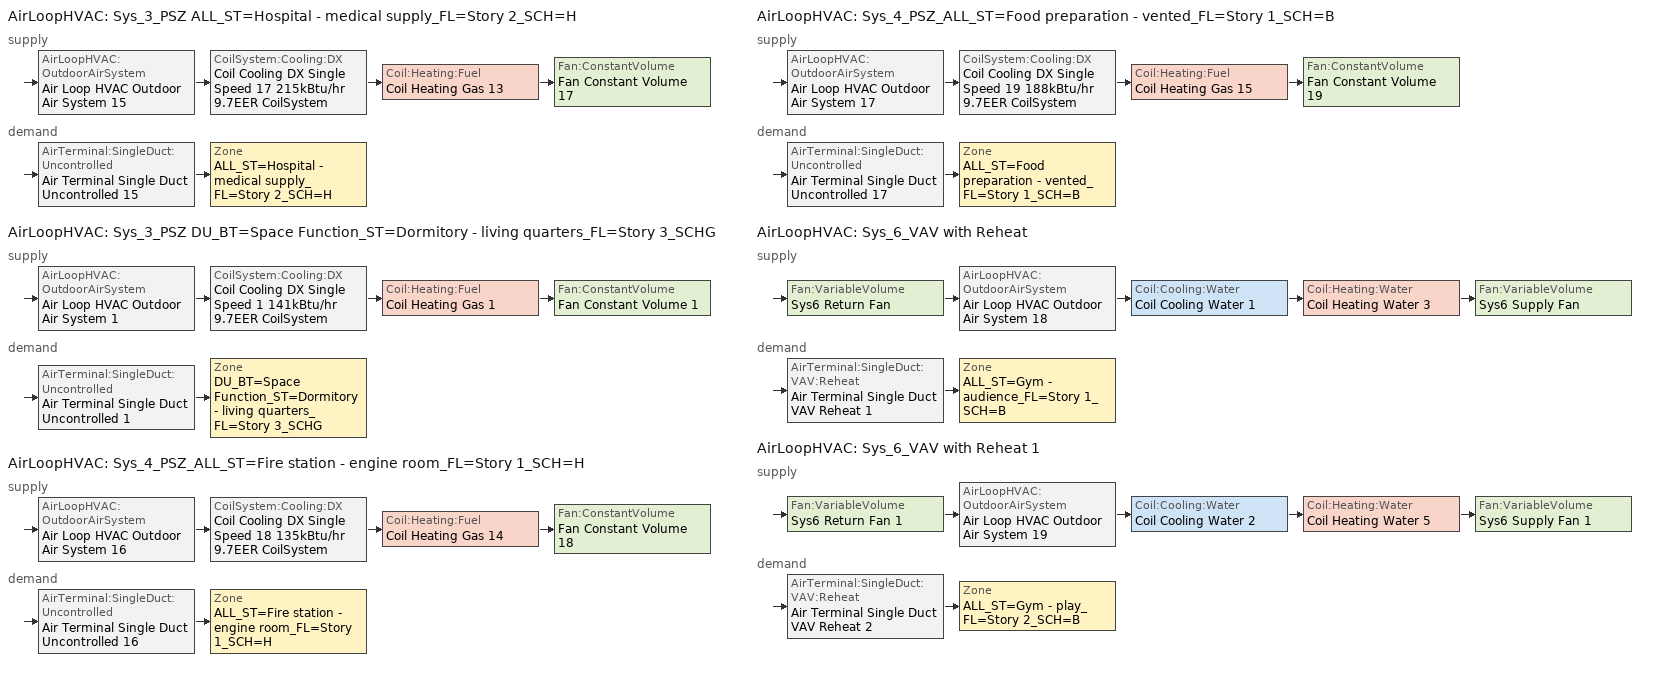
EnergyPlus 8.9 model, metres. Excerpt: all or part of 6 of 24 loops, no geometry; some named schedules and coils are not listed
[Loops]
AirLoopHVAC 'Sys_3_PSZ ALL_ST=Hospital - medical supply_FL=Story 2_SCH=H'
 supply: AirLoopHVAC:OutdoorAirSystem 'Air Loop HVAC Outdoor Air System 15' > CoilSystem:Cooling:DX 'Coil Cooling DX Single Speed 17 215kBtu/hr 9.7EER CoilSystem' > Coil:Heating:Fuel 'Coil Heating Gas 13' > Fan:ConstantVolume 'Fan Constant Volume 17'
 demand: AirTerminal:SingleDuct:Uncontrolled 'Air Terminal Single Duct Uncontrolled 15' > Zone 'ALL_ST=Hospital - medical supply_FL=Story 2_SCH=H'
AirLoopHVAC 'Sys_3_PSZ DU_BT=Space Function_ST=Dormitory - living quarters_FL=Story 3_SCHG'
 supply: AirLoopHVAC:OutdoorAirSystem 'Air Loop HVAC Outdoor Air System 1' > CoilSystem:Cooling:DX 'Coil Cooling DX Single Speed 1 141kBtu/hr 9.7EER CoilSystem' > Coil:Heating:Fuel 'Coil Heating Gas 1' > Fan:ConstantVolume 'Fan Constant Volume 1'
 demand: AirTerminal:SingleDuct:Uncontrolled 'Air Terminal Single Duct Uncontrolled 1' > Zone 'DU_BT=Space Function_ST=Dormitory - living quarters_FL=Story 3_SCHG'
AirLoopHVAC 'Sys_4_PSZ_ALL_ST=Fire station - engine room_FL=Story 1_SCH=H'
 supply: AirLoopHVAC:OutdoorAirSystem 'Air Loop HVAC Outdoor Air System 16' > CoilSystem:Cooling:DX 'Coil Cooling DX Single Speed 18 135kBtu/hr 9.7EER CoilSystem' > Coil:Heating:Fuel 'Coil Heating Gas 14' > Fan:ConstantVolume 'Fan Constant Volume 18'
 demand: AirTerminal:SingleDuct:Uncontrolled 'Air Terminal Single Duct Uncontrolled 16' > Zone 'ALL_ST=Fire station - engine room_FL=Story 1_SCH=H'
AirLoopHVAC 'Sys_4_PSZ_ALL_ST=Food preparation - vented_FL=Story 1_SCH=B'
 supply: AirLoopHVAC:OutdoorAirSystem 'Air Loop HVAC Outdoor Air System 17' > CoilSystem:Cooling:DX 'Coil Cooling DX Single Speed 19 188kBtu/hr 9.7EER CoilSystem' > Coil:Heating:Fuel 'Coil Heating Gas 15' > Fan:ConstantVolume 'Fan Constant Volume 19'
 demand: AirTerminal:SingleDuct:Uncontrolled 'Air Terminal Single Duct Uncontrolled 17' > Zone 'ALL_ST=Food preparation - vented_FL=Story 1_SCH=B'
AirLoopHVAC 'Sys_6_VAV with Reheat'
 supply: Fan:VariableVolume 'Sys6 Return Fan' > AirLoopHVAC:OutdoorAirSystem 'Air Loop HVAC Outdoor Air System 18' > Coil:Cooling:Water 'Coil Cooling Water 1' > Coil:Heating:Water 'Coil Heating Water 3' > Fan:VariableVolume 'Sys6 Supply Fan'
 demand: AirTerminal:SingleDuct:VAV:Reheat 'Air Terminal Single Duct VAV Reheat 1' > Zone 'ALL_ST=Gym - audience_FL=Story 1_SCH=B'
AirLoopHVAC 'Sys_6_VAV with Reheat 1'
 supply: Fan:VariableVolume 'Sys6 Return Fan 1' > AirLoopHVAC:OutdoorAirSystem 'Air Loop HVAC Outdoor Air System 19' > Coil:Cooling:Water 'Coil Cooling Water 2' > Coil:Heating:Water 'Coil Heating Water 5' > Fan:VariableVolume 'Sys6 Supply Fan 1'
 demand: AirTerminal:SingleDuct:VAV:Reheat 'Air Terminal Single Duct VAV Reheat 2' > Zone 'ALL_ST=Gym - play_FL=Story 2_SCH=B'
[ZoneControl:Thermostat] Control Object Type 1=ThermostatSetpoint:DualSetpoint
Name | Zone or ZoneList | Control Type Schedule | Control Name 1
ALL_ST=Fire station - engine room_FL=Story 1_SCH=H Thermostat | ALL_ST=Fire station - engine room_FL=Story 1_SCH=H | ALL_ST=Fire station - engine room_FL=Story 1_SCH=H Thermostat Schedule | Space Function Fire station - engine room Thermostat 3
ALL_ST=Food preparation - vented_FL=Story 1_SCH=B Thermostat | ALL_ST=Food preparation - vented_FL=Story 1_SCH=B | ALL_ST=Food preparation - vented_FL=Story 1_SCH=B Thermostat Schedule | Space Function Food preparation - vented Thermostat 3
ALL_ST=Gym - audience_FL=Story 1_SCH=B Thermostat | ALL_ST=Gym - audience_FL=Story 1_SCH=B | ALL_ST=Gym - audience_FL=Story 1_SCH=B Thermostat Schedule | Space Function Gym - audience Thermostat 3
ALL_ST=Gym - play_FL=Story 2_SCH=B Thermostat | ALL_ST=Gym - play_FL=Story 2_SCH=B | ALL_ST=Gym - play_FL=Story 2_SCH=B Thermostat Schedule | Space Function Gym - play Thermostat 3
ALL_ST=Hospital - medical supply_FL=Story 2_SCH=H Thermostat | ALL_ST=Hospital - medical supply_FL=Story 2_SCH=H | ALL_ST=Hospital - medical supply_FL=Story 2_SCH=H Thermostat Schedule | Space Function Hospital - medical supply Thermostat 3
DU_BT=Space Function_ST=Dormitory - living quarters_FL=Story 3_SCHG Thermostat | DU_BT=Space Function_ST=Dormitory - living quarters_FL=Story 3_SCHG | DU_BT=Space Function_ST=Dormitory - living quarters_FL=Story 3_SCHG Thermostat Schedule | Space Function Dormitory - living quarters Thermostat 3
[ThermostatSetpoint:DualSetpoint]
Name | Heating Setpoint Temperature Schedule | Cooling Setpoint Temperature Schedule
Space Function Fire station - engine room Thermostat 3; Space Function Hospital - medical supply Thermostat 3 | NECB-H-Thermostat Setpoint-Heating | NECB-H-Thermostat Setpoint-Cooling
Space Function Food preparation - vented Thermostat 3; Space Function Gym - audience Thermostat 3; Space Function Gym - play Thermostat 3 | NECB-B-Thermostat Setpoint-Heating | NECB-B-Thermostat Setpoint-Cooling
Space Function Dormitory - living quarters Thermostat 3 | NECB-G-Thermostat Setpoint-Heating | NECB-G-Thermostat Setpoint-Cooling
[AirTerminal:SingleDuct:Uncontrolled] Availability Schedule=Always On Discrete; Maximum Air Flow Rate {m3/s}=AutoSize
Air Terminal Single Duct Uncontrolled 16; Air Terminal Single Duct Uncontrolled 17; Air Terminal Single Duct Uncontrolled 15; Air Terminal Single Duct Uncontrolled 1
[Zone equipment]
ALL_ST=Fire station - engine room_FL=Story 1_SCH=H: Air Terminal Single Duct Uncontrolled 16, Zone HVAC Baseboard Convective Water 16
ALL_ST=Food preparation - vented_FL=Story 1_SCH=B: Air Terminal Single Duct Uncontrolled 17, Zone HVAC Baseboard Convective Water 17
ALL_ST=Gym - audience_FL=Story 1_SCH=B: Air Terminal Single Duct VAV Reheat 1, Zone HVAC Baseboard Convective Water 18
ALL_ST=Gym - play_FL=Story 2_SCH=B: Air Terminal Single Duct VAV Reheat 2, Zone HVAC Baseboard Convective Water 19
ALL_ST=Hospital - medical supply_FL=Story 2_SCH=H: Air Terminal Single Duct Uncontrolled 15, Zone HVAC Baseboard Convective Water 15
DU_BT=Space Function_ST=Dormitory - living quarters_FL=Story 3_SCHG: Air Terminal Single Duct Uncontrolled 1, Zone HVAC Baseboard Convective Water 1
[Sizing:Zone] Zone Cooling Design Supply Air Temperature Input Method=SupplyAirTemperature; Zone Cooling Design Supply Air Temperature {C}=13; Zone Cooling Design Supply Air Temperature Difference {deltaC}=11.11; Zone Heating Design Supply Air Temperature Input Method=SupplyAirTemperature; Zone Heating Design Supply Air Temperature {C}=43; Zone Heating Design Supply Air Temperature Difference {deltaC}=11.11; Zone Cooling Design Supply Air Humidity Ratio {kgWater/kgDryAir}=0.0085; Zone Heating Design Supply Air Humidity Ratio {kgWater/kgDryAir}=0.008; Zone Heating Sizing Factor=1.3; Zone Cooling Sizing Factor=1.1; Cooling Design Air Flow Method=DesignDay; Cooling Design Air Flow Rate {m3/s}=0; Cooling Minimum Air Flow per Zone Floor Area {m3/s-m2}=0.000762; Cooling Minimum Air Flow {m3/s}=0; Cooling Minimum Air Flow Fraction=0; Heating Design Air Flow Method=DesignDay; Heating Design Air Flow Rate {m3/s}=0; Heating Maximum Air Flow per Zone Floor Area {m3/s-m2}=0.002032; Heating Maximum Air Flow {m3/s}=0.141576; Heating Maximum Air Flow Fraction=0.3; Account for Dedicated Outdoor Air System=No
Name | Design Specification Outdoor Air Object | Design Specification Zone Air Distribution Object
ALL_ST=Fire station - engine room_FL=Story 1_SCH=H | Space Function Fire station - engine room Ventilation | ALL_ST=Fire station - engine room_FL=Story 1_SCH=H Design Spec Zone Air Dist
ALL_ST=Food preparation - vented_FL=Story 1_SCH=B | Space Function Food preparation - vented Ventilation | ALL_ST=Food preparation - vented_FL=Story 1_SCH=B Design Spec Zone Air Dist
ALL_ST=Gym - audience_FL=Story 1_SCH=B | Space Function Gym - audience Ventilation | ALL_ST=Gym - audience_FL=Story 1_SCH=B Design Spec Zone Air Dist
ALL_ST=Gym - play_FL=Story 2_SCH=B | Space Function Gym - play Ventilation | ALL_ST=Gym - play_FL=Story 2_SCH=B Design Spec Zone Air Dist
ALL_ST=Hospital - medical supply_FL=Story 2_SCH=H | Space Function Hospital - medical supply Ventilation | ALL_ST=Hospital - medical supply_FL=Story 2_SCH=H Design Spec Zone Air Dist
DU_BT=Space Function_ST=Dormitory - living quarters_FL=Story 3_SCHG | Space Function Dormitory - living quarters Ventilation | DU_BT=Space Function_ST=Dormitory - living quarters_FL=Story 3_SCHG Design Spec Zone Air Dist
[DesignSpecification:ZoneAirDistribution] Zone Air Distribution Effectiveness in Cooling Mode=1; Zone Air Distribution Effectiveness in Heating Mode=1
ALL_ST=Fire station - engine room_FL=Story 1_SCH=H Design Spec Zone Air Dist; ALL_ST=Food preparation - vented_FL=Story 1_SCH=B Design Spec Zone Air Dist; ALL_ST=Gym - audience_FL=Story 1_SCH=B Design Spec Zone Air Dist; ALL_ST=Gym - play_FL=Story 2_SCH=B Design Spec Zone Air Dist; ALL_ST=Hospital - medical supply_FL=Story 2_SCH=H Design Spec Zone Air Dist; DU_BT=Space Function_ST=Dormitory - living quarters_FL=Story 3_SCHG Design Spec Zone Air Dist
[Controller:MechanicalVentilation] Demand Controlled Ventilation=No; System Outdoor Air Method=ZoneSum
Name | Availability Schedule | Zone Name 1 | Design Specification Outdoor Air Object Name 1 | Design Specification Zone Air Distribution Object Name 1
Controller Mechanical Ventilation 16 | Sys_4_PSZ_ALL_ST=Fire station - engine room_FL=Story 1_SCH=H Occ Sch | ALL_ST=Fire station - engine room_FL=Story 1_SCH=H | Space Function Fire station - engine room Ventilation | ALL_ST=Fire station - engine room_FL=Story 1_SCH=H Design Spec Zone Air Dist
Controller Mechanical Ventilation 17 | Sys_4_PSZ_ALL_ST=Food preparation - vented_FL=Story 1_SCH=B Occ Sch | ALL_ST=Food preparation - vented_FL=Story 1_SCH=B | Space Function Food preparation - vented Ventilation | ALL_ST=Food preparation - vented_FL=Story 1_SCH=B Design Spec Zone Air Dist
Controller Mechanical Ventilation 18 | Sys_6_VAV with Reheat Occ Sch | ALL_ST=Gym - audience_FL=Story 1_SCH=B | Space Function Gym - audience Ventilation | ALL_ST=Gym - audience_FL=Story 1_SCH=B Design Spec Zone Air Dist
Controller Mechanical Ventilation 19 | Sys_6_VAV with Reheat 1 Occ Sch | ALL_ST=Gym - play_FL=Story 2_SCH=B | Space Function Gym - play Ventilation | ALL_ST=Gym - play_FL=Story 2_SCH=B Design Spec Zone Air Dist
Controller Mechanical Ventilation 15 | Sys_3_PSZ ALL_ST=Hospital - medical supply_FL=Story 2_SCH=H Occ Sch | ALL_ST=Hospital - medical supply_FL=Story 2_SCH=H | Space Function Hospital - medical supply Ventilation | ALL_ST=Hospital - medical supply_FL=Story 2_SCH=H Design Spec Zone Air Dist
Controller Mechanical Ventilation 1 | Sys_3_PSZ DU_BT=Space Function_ST=Dormitory - living quarters_FL=Story 3_SCHG Occ Sch | DU_BT=Space Function_ST=Dormitory - living quarters_FL=Story 3_SCHG | Space Function Dormitory - living quarters Ventilation | DU_BT=Space Function_ST=Dormitory - living quarters_FL=Story 3_SCHG Design Spec Zone Air Dist
[DesignSpecification:OutdoorAir] Outdoor Air Method=Sum; Outdoor Air Flow per Person {m3/s-person}=0; Outdoor Air Flow per Zone {m3/s}=0; Outdoor Air Flow Air Changes per Hour {1/hr}=0
Name | Outdoor Air Flow per Zone Floor Area {m3/s-m2}
Space Function Fire station - engine room Ventilation | 0.00127
Space Function Food preparation - vented Ventilation | 0.0013716
Space Function Gym - audience Ventilation | 0.0041148
Space Function Gym - play Ventilation; Space Function Hospital - medical supply Ventilation | 0.001524
Space Function Dormitory - living quarters Ventilation | 0.0005588
[AirTerminal:SingleDuct:VAV:Reheat] Availability Schedule=Always On Discrete; Maximum Air Flow Rate {m3/s}=Autosize; Zone Minimum Air Flow Input Method=Constant; Constant Minimum Air Flow Fraction=0.3; Maximum Hot Water or Steam Flow Rate {m3/s}=Autosize; Minimum Hot Water or Steam Flow Rate {m3/s}=0; Convergence Tolerance=0.001; Damper Heating Action=Normal; Maximum Flow per Zone Floor Area During Reheat {m3/s-m2}=Autocalculate; Maximum Flow Fraction During Reheat=Autocalculate; Maximum Reheat Air Temperature {C}=43
Name | Fixed Minimum Air Flow Rate {m3/s} | Reheat Coil
Air Terminal Single Duct VAV Reheat 1 | 3.75 | Coil Heating Water 4
Air Terminal Single Duct VAV Reheat 2 | 5 | Coil Heating Water 6
[Coil:Heating:Water] Availability Schedule=Always On Discrete; U-Factor Times Area Value {W/K}=Autosize; Maximum Water Flow Rate {m3/s}=Autosize; Performance Input Method=UFactorTimesAreaAndDesignWaterFlowRate; Rated Capacity {W}=Autosize; Rated Inlet Water Temperature {C}=82.2; Rated Inlet Air Temperature {C}=16.6; Rated Outlet Water Temperature {C}=71.1; Rated Outlet Air Temperature {C}=32.2; Rated Ratio for Air and Water Convection=0.5
Coil Heating Water 3; Coil Heating Water 5
[Fan:ConstantVolume] Fan Total Efficiency=0.39975; Pressure Rise {Pa}=640; Maximum Flow Rate {m3/s}=AutoSize; Motor Efficiency=0.615; Motor In Airstream Fraction=1
Name | Availability Schedule
Fan Constant Volume 17 | Sys_3_PSZ ALL_ST=Hospital - medical supply_FL=Story 2_SCH=H Occ Sch
Fan Constant Volume 1 | Sys_3_PSZ DU_BT=Space Function_ST=Dormitory - living quarters_FL=Story 3_SCHG Occ Sch
Fan Constant Volume 18 | Sys_4_PSZ_ALL_ST=Fire station - engine room_FL=Story 1_SCH=H Occ Sch
Fan Constant Volume 19 | Sys_4_PSZ_ALL_ST=Food preparation - vented_FL=Story 1_SCH=B Occ Sch
[Coil:Cooling:DX:SingleSpeed] Availability Schedule=Always On Discrete; Gross Rated Total Cooling Capacity {W}=Autosize; Gross Rated Sensible Heat Ratio=Autosize; Rated Air Flow Rate {m3/s}=Autosize; Rated Evaporator Fan Power Per Volume Flow Rate {W/(m3/s)}=773.3; Total Cooling Capacity Function of Temperature Curve=DXCOOL-NECB2011-REF-CAPFT; Total Cooling Capacity Function of Flow Fraction Curve=DXCOOL-NECB2011-REF-CAPFFLOW; Energy Input Ratio Function of Temperature Curve=DXCOOL-NECB2011-REF-COOLEIRFT; Energy Input Ratio Function of Flow Fraction Curve=DXCOOL-NECB2011-REF-COOLEIRFFLOW; Part Load Fraction Correlation Curve=DXCOOL-NECB2011-REF-COOLPLFFPLR; Condenser Type=AirCooled; Evaporative Condenser Effectiveness=0; Evaporative Condenser Air Flow Rate {m3/s}=Autosize; Evaporative Condenser Pump Rated Power Consumption {W}=Autosize; Crankcase Heater Capacity {W}=0; Maximum Outdoor Dry-Bulb Temperature for Crankcase Heater Operation {C}=0; Basin Heater Capacity {W/K}=0; Basin Heater Setpoint Temperature {C}=10
Name | Gross Rated Cooling COP {W/W}
Coil Cooling DX Single Speed 17 215kBtu/hr 9.7EER | 3.44237
Coil Cooling DX Single Speed 1 141kBtu/hr 9.7EER | 3.38551
Coil Cooling DX Single Speed 18 135kBtu/hr 9.7EER | 3.38088
Coil Cooling DX Single Speed 19 188kBtu/hr 9.7EER | 3.4218
[AirLoopHVAC] Design Supply Air Flow Rate {m3/s}=AutoSize
Sys_3_PSZ ALL_ST=Hospital - medical supply_FL=Story 2_SCH=H; Sys_3_PSZ DU_BT=Space Function_ST=Dormitory - living quarters_FL=Story 3_SCHG; Sys_4_PSZ_ALL_ST=Fire station - engine room_FL=Story 1_SCH=H; Sys_4_PSZ_ALL_ST=Food preparation - vented_FL=Story 1_SCH=B; Sys_6_VAV with Reheat; Sys_6_VAV with Reheat 1
[Sizing:System] Type of Load to Size On=Sensible; Design Outdoor Air Flow Rate {m3/s}=Autosize; Preheat Design Temperature {C}=7; Preheat Design Humidity Ratio {kgWater/kgDryAir}=0.008; Precool Design Humidity Ratio {kgWater/kgDryAir}=0.008; Central Cooling Design Supply Air Temperature {C}=13; Type of Zone Sum to Use=NonCoincident; 100% Outdoor Air in Cooling=No; 100% Outdoor Air in Heating=No; Central Cooling Design Supply Air Humidity Ratio {kgWater/kgDryAir}=0.0085; Central Heating Design Supply Air Humidity Ratio {kgWater/kgDryAir}=0.008; Cooling Supply Air Flow Rate Method=DesignDay; Cooling Supply Air Flow Rate {m3/s}=0; Cooling Supply Air Flow Rate Per Floor Area {m3/s-m2}=0.00996765; Cooling Fraction of Autosized Cooling Supply Air Flow Rate=1; Cooling Supply Air Flow Rate Per Unit Cooling Capacity {m3/s-W}=3.94755e-05; Heating Supply Air Flow Rate Method=DesignDay; Heating Supply Air Flow Rate {m3/s}=0; Heating Supply Air Flow Rate Per Floor Area {m3/s-m2}=0.00996765; Heating Fraction of Autosized Heating Supply Air Flow Rate=1; Heating Fraction of Autosized Cooling Supply Air Flow Rate=1; Heating Supply Air Flow Rate Per Unit Heating Capacity {m3/s-W}=3.15882e-05; System Outdoor Air Method=ZoneSum; Zone Maximum Outdoor Air Fraction=1; Cooling Design Capacity Method=CoolingDesignCapacity; Cooling Design Capacity {W}=Autosize; Cooling Design Capacity Per Floor Area {W/m2}=234.7; Fraction of Autosized Cooling Design Capacity=1; Heating Design Capacity Method=HeatingDesignCapacity; Heating Design Capacity {W}=Autosize; Heating Design Capacity Per Floor Area {W/m2}=157; Fraction of Autosized Heating Design Capacity=1; Central Cooling Capacity Control Method=OnOff
Name | Central Heating Maximum System Air Flow Ratio | Precool Design Temperature {C} | Central Heating Design Supply Air Temperature {C}
Sys_3_PSZ ALL_ST=Hospital - medical supply_FL=Story 2_SCH=H; Sys_3_PSZ DU_BT=Space Function_ST=Dormitory - living quarters_FL=Story 3_SCHG; Sys_4_PSZ_ALL_ST=Fire station - engine room_FL=Story 1_SCH=H; Sys_4_PSZ_ALL_ST=Food preparation - vented_FL=Story 1_SCH=B | 1 | 13 | 43
Sys_6_VAV with Reheat; Sys_6_VAV with Reheat 1 | 0.3 | 12.8 | 13.1
[Controller:WaterCoil] Control Variable=Temperature; Actuator Variable=Flow; Maximum Actuated Flow {m3/s}=Autosize; Minimum Actuated Flow {m3/s}=0
Name | Action | Controller Convergence Tolerance {deltaC}
Controller Water Coil 4; Controller Water Coil 7 | Reverse | Autosize
Controller Water Coil 3; Controller Water Coil 6 | Normal | 0.0001
[Controller:OutdoorAir] Minimum Outdoor Air Flow Rate {m3/s}=Autosize; Maximum Outdoor Air Flow Rate {m3/s}=Autosize; Economizer Control Type=DifferentialEnthalpy; Economizer Control Action Type=ModulateFlow; Lockout Type=NoLockout; Minimum Limit Type=FixedMinimum; High Humidity Control=No; Control High Indoor Humidity Based on Outdoor Humidity Ratio=Yes
Name | Minimum Outdoor Air Schedule | Mechanical Ventilation Controller | Heat Recovery Bypass Control Type
Controller Outdoor Air 15 | Sys_3_PSZ ALL_ST=Hospital - medical supply_FL=Story 2_SCH=H Occ Sch | Controller Mechanical Ventilation 15 | BypassWhenOAFlowGreaterThanMinimum
Controller Outdoor Air 1 | Sys_3_PSZ DU_BT=Space Function_ST=Dormitory - living quarters_FL=Story 3_SCHG Occ Sch | Controller Mechanical Ventilation 1 | BypassWhenWithinEconomizerLimits
Controller Outdoor Air 16 | Sys_4_PSZ_ALL_ST=Fire station - engine room_FL=Story 1_SCH=H Occ Sch | Controller Mechanical Ventilation 16 | BypassWhenOAFlowGreaterThanMinimum
Controller Outdoor Air 17 | Sys_4_PSZ_ALL_ST=Food preparation - vented_FL=Story 1_SCH=B Occ Sch | Controller Mechanical Ventilation 17 | BypassWhenOAFlowGreaterThanMinimum
Controller Outdoor Air 18 | Sys_6_VAV with Reheat Occ Sch | Controller Mechanical Ventilation 18 | BypassWhenOAFlowGreaterThanMinimum
Controller Outdoor Air 19 | Sys_6_VAV with Reheat 1 Occ Sch | Controller Mechanical Ventilation 19 | BypassWhenOAFlowGreaterThanMinimum
[SetpointManager:MixedAir] Control Variable=Temperature
Node 232 OS Default SPM; Node 231 OS Default SPM; Node 230 OS Default SPM; Node 35 OS Default SPM; Node 33 OS Default SPM; Node 32 OS Default SPM; Node 245 OS Default SPM; Node 244 OS Default SPM; Node 243 OS Default SPM; Node 258 OS Default SPM; Node 257 OS Default SPM; Node 256 OS Default SPM; Node 302 OS Default SPM; Node 301 OS Default SPM; Node 300 OS Default SPM; Node 299 OS Default SPM; Node 323 OS Default SPM; Node 322 OS Default SPM; Node 321 OS Default SPM; Node 320 OS Default SPM
[CoilSystem:Cooling:DX] Availability Schedule=Always On Discrete
Name | Cooling Coil
Coil Cooling DX Single Speed 17 215kBtu/hr 9.7EER CoilSystem | Coil Cooling DX Single Speed 17 215kBtu/hr 9.7EER
Coil Cooling DX Single Speed 1 141kBtu/hr 9.7EER CoilSystem | Coil Cooling DX Single Speed 1 141kBtu/hr 9.7EER
Coil Cooling DX Single Speed 18 135kBtu/hr 9.7EER CoilSystem | Coil Cooling DX Single Speed 18 135kBtu/hr 9.7EER
Coil Cooling DX Single Speed 19 188kBtu/hr 9.7EER CoilSystem | Coil Cooling DX Single Speed 19 188kBtu/hr 9.7EER
[SetpointManager:Scheduled] Control Variable=Temperature
Name | Schedule
Setpoint Manager Scheduled 5 | Supply Air Temp
Setpoint Manager Scheduled 6 | Supply Air Temp 1
[Coil:Heating:Fuel] Availability Schedule=Always On Discrete; Fuel Type=NaturalGas; Burner Efficiency=0.81; Nominal Capacity {W}=AutoSize; Parasitic Electric Load {W}=0; Part Load Fraction Correlation Curve=FURNACE-EFFPLR-NECB2011; Parasitic Fuel Load {W}=0
Coil Heating Gas 13; Coil Heating Gas 1; Coil Heating Gas 14; Coil Heating Gas 15
[SetpointManager:SingleZone:Reheat] Control Variable=Temperature; Minimum Supply Air Temperature {C}=13; Maximum Supply Air Temperature {C}=43
Name | Control Zone
Setpoint Manager Single Zone Reheat 13 | ALL_ST=Hospital - medical supply_FL=Story 2_SCH=H
Setpoint Manager Single Zone Reheat 1 | DU_BT=Space Function_ST=Dormitory - living quarters_FL=Story 3_SCHG
Setpoint Manager Single Zone Reheat 14 | ALL_ST=Fire station - engine room_FL=Story 1_SCH=H
Setpoint Manager Single Zone Reheat 15 | ALL_ST=Food preparation - vented_FL=Story 1_SCH=B
[HeatExchanger:AirToAir:SensibleAndLatent] Availability Schedule=Always On Discrete; Nominal Supply Air Flow Rate {m3/s}=Autosize; Sensible Effectiveness at 100% Heating Air Flow=0.5; Latent Effectiveness at 100% Heating Air Flow=0.5; Sensible Effectiveness at 75% Heating Air Flow=0.5; Latent Effectiveness at 75% Heating Air Flow=0.5; Sensible Effectiveness at 100% Cooling Air Flow=0.5; Latent Effectiveness at 100% Cooling Air Flow=0.5; Sensible Effectiveness at 75% Cooling Air Flow=0.5; Latent Effectiveness at 75% Cooling Air Flow=0.5; Supply Air Outlet Temperature Control=Yes; Heat Exchanger Type=Rotary; Frost Control Type=ExhaustOnly; Threshold Temperature {C}=-23.3; Initial Defrost Time Fraction=0.167; Rate of Defrost Time Fraction Increase {1/K}=1.44; Economizer Lockout=Yes
Name | Nominal Electric Power {W}
Sys_3_PSZ ALL_ST=Hospital - medical supply_FL=Story 2_SCH=H ERV | 2100.26
Sys_4_PSZ_ALL_ST=Fire station - engine room_FL=Story 1_SCH=H ERV | 1758.55
Sys_4_PSZ_ALL_ST=Food preparation - vented_FL=Story 1_SCH=B ERV | 1895.23
Sys_6_VAV with Reheat ERV | 5585.69
Sys_6_VAV with Reheat 1 ERV | 2783.675
[SetpointManager:OutdoorAirPretreat] Control Variable=Temperature; Minimum Setpoint Temperature {C}=-99; Maximum Setpoint Temperature {C}=99; Minimum Setpoint Humidity Ratio {kgWater/kgDryAir}=1e-05; Maximum Setpoint Humidity Ratio {kgWater/kgDryAir}=1
Setpoint Manager Outdoor Air Pretreat 11; Setpoint Manager Outdoor Air Pretreat 12; Setpoint Manager Outdoor Air Pretreat 13; Setpoint Manager Outdoor Air Pretreat 14; Setpoint Manager Outdoor Air Pretreat 15
[Fan:VariableVolume] Maximum Flow Rate {m3/s}=AutoSize; Fan Power Minimum Flow Rate Input Method=Fraction; Fan Power Minimum Air Flow Rate {m3/s}=0; Motor In Airstream Fraction=1; Fan Power Coefficient 5=0
Name | Availability Schedule | Fan Total Efficiency | Pressure Rise {Pa} | Fan Power Minimum Flow Fraction | Motor Efficiency | Fan Power Coefficient 1 | Fan Power Coefficient 2 | Fan Power Coefficient 3 | Fan Power Coefficient 4
Sys6 Return Fan | Sys_6_VAV with Reheat Occ Sch | 0.299975 | 250 | 0.68 | 0.4615 | -2.4176 | 9.5874 | -11.559 | 5.4009
Sys6 Supply Fan | Sys_6_VAV with Reheat Occ Sch | 0.549965 | 1000 | 0.5 | 0.8461 | -4.1457 | 16.803 | -19.471 | 7.8488
Sys6 Return Fan 1 | Sys_6_VAV with Reheat 1 Occ Sch | 0.299975 | 250 | 0.68 | 0.4615 | -2.4176 | 9.5874 | -11.559 | 5.4009
Sys6 Supply Fan 1 | Sys_6_VAV with Reheat 1 Occ Sch | 0.549965 | 1000 | 0.68 | 0.8461 | -2.4176 | 9.5874 | -11.559 | 5.4009
[Coil:Cooling:Water] Availability Schedule=Always On Discrete; Design Water Flow Rate {m3/s}=Autosize; Design Air Flow Rate {m3/s}=Autosize; Design Inlet Water Temperature {C}=Autosize; Design Inlet Air Temperature {C}=Autosize; Design Outlet Air Temperature {C}=Autosize; Design Inlet Air Humidity Ratio {kgWater/kgDryAir}=Autosize; Design Outlet Air Humidity Ratio {kgWater/kgDryAir}=Autosize; Type of Analysis=SimpleAnalysis; Heat Exchanger Configuration=CrossFlow
Coil Cooling Water 1; Coil Cooling Water 2
[Schedule:Compact]
ALL_ST=Fire station - engine room_FL=Story 1_SCH=H Thermostat Schedule; ALL_ST=Food preparation - vented_FL=Story 1_SCH=B Thermostat Schedule; ALL_ST=Gym - audience_FL=Story 1_SCH=B Thermostat Schedule; ALL_ST=Gym - play_FL=Story 2_SCH=B Thermostat Schedule; ALL_ST=Hospital - medical supply_FL=Story 2_SCH=H Thermostat Schedule; DU_BT=Space Function_ST=Dormitory - living quarters_FL=Story 3_SCHG Thermostat Schedule: Through: 12/31, For: AllDays, Until: 24:00, 4
[Schedule:Day:Interval]
NECB-B-Thermostat Setpoint-Heating Sun|Hol Day: No, 01:00, 18, 02:00, 22, 09:00, 18, 10:00, 20, 23:00, 22, 24:00, 18
NECB-B-Thermostat Setpoint-Heating Default|Wkdy Day; NECB-B-Thermostat Setpoint-Heating Sat Day; NECB-B-Thermostat Setpoint-Heating Default: No, 02:00, 22, 08:00, 18, 09:00, 20, 24:00, 22
NECB-B-Thermostat Setpoint-Cooling Sun|Hol Day: No, 09:00, 35, 23:00, 24, 24:00, 35
NECB-B-Thermostat Setpoint-Cooling Default|Wkdy Day; NECB-B-Thermostat Setpoint-Cooling Sat Day; NECB-B-Thermostat Setpoint-Cooling Default: No, 01:00, 24, 08:00, 35, 24:00, 24
NECB-H-Thermostat Setpoint-Heating Sun|Hol Day; NECB-H-Thermostat Setpoint-Heating Default|Wkdy Day; NECB-H-Thermostat Setpoint-Heating Sat Day; NECB-H-Thermostat Setpoint-Heating Default; NECB-G-Thermostat Setpoint-Heating Sun|Hol Day; NECB-G-Thermostat Setpoint-Heating Default|Wkdy Day; NECB-G-Thermostat Setpoint-Heating Sat Day; NECB-G-Thermostat Setpoint-Heating Default: No, 01:00, 22, 07:00, 18, 08:00, 20, 24:00, 22
NECB-H-Thermostat Setpoint-Cooling Sun|Hol Day; NECB-H-Thermostat Setpoint-Cooling Default|Wkdy Day; NECB-H-Thermostat Setpoint-Cooling Sat Day; NECB-H-Thermostat Setpoint-Cooling Default; NECB-G-Thermostat Setpoint-Cooling Sun|Hol Day; NECB-G-Thermostat Setpoint-Cooling Default|Wkdy Day; NECB-G-Thermostat Setpoint-Cooling Sat Day; NECB-G-Thermostat Setpoint-Cooling Default: No, 24:00, 24
Sys_4_PSZ_ALL_ST=Fire station - engine room_FL=Story 1_SCH=H Occ Sch Sunday; Sys_4_PSZ_ALL_ST=Fire station - engine room_FL=Story 1_SCH=H Occ Sch Monday; Sys_4_PSZ_ALL_ST=Fire station - engine room_FL=Story 1_SCH=H Occ Sch Tuesday; Sys_4_PSZ_ALL_ST=Fire station - engine room_FL=Story 1_SCH=H Occ Sch Wednesday; Sys_4_PSZ_ALL_ST=Fire station - engine room_FL=Story 1_SCH=H Occ Sch Thursday; Sys_4_PSZ_ALL_ST=Fire station - engine room_FL=Story 1_SCH=H Occ Sch Friday; Sys_4_PSZ_ALL_ST=Fire station - engine room_FL=Story 1_SCH=H Occ Sch Saturday; Sys_4_PSZ_ALL_ST=Fire station - engine room_FL=Story 1_SCH=H Occ Sch Default; Sys_4_PSZ_ALL_ST=Fire station - engine room_FL=Story 1_SCH=H Occ Sch Summer Design Day; Sys_4_PSZ_ALL_ST=Fire station - engine room_FL=Story 1_SCH=H Occ Sch Winter Design Day; Sys_4_PSZ_ALL_ST=Food preparation - vented_FL=Story 1_SCH=B Occ Sch Default; Sys_4_PSZ_ALL_ST=Food preparation - vented_FL=Story 1_SCH=B Occ Sch Summer Design Day; Sys_4_PSZ_ALL_ST=Food preparation - vented_FL=Story 1_SCH=B Occ Sch Winter Design Day; Sys_6_VAV with Reheat Occ Sch Default; Sys_6_VAV with Reheat Occ Sch Summer Design Day; Sys_6_VAV with Reheat Occ Sch Winter Design Day; Sys_6_VAV with Reheat 1 Occ Sch Default; Sys_6_VAV with Reheat 1 Occ Sch Summer Design Day; Sys_6_VAV with Reheat 1 Occ Sch Winter Design Day; Sys_3_PSZ ALL_ST=Hospital - medical supply_FL=Story 2_SCH=H Occ Sch Sunday; Sys_3_PSZ ALL_ST=Hospital - medical supply_FL=Story 2_SCH=H Occ Sch Monday; Sys_3_PSZ ALL_ST=Hospital - medical supply_FL=Story 2_SCH=H Occ Sch Tuesday; Sys_3_PSZ ALL_ST=Hospital - medical supply_FL=Story 2_SCH=H Occ Sch Wednesday; Sys_3_PSZ ALL_ST=Hospital - medical supply_FL=Story 2_SCH=H Occ Sch Thursday; Sys_3_PSZ ALL_ST=Hospital - medical supply_FL=Story 2_SCH=H Occ Sch Friday; Sys_3_PSZ ALL_ST=Hospital - medical supply_FL=Story 2_SCH=H Occ Sch Saturday; Sys_3_PSZ ALL_ST=Hospital - medical supply_FL=Story 2_SCH=H Occ Sch Default; Sys_3_PSZ ALL_ST=Hospital - medical supply_FL=Story 2_SCH=H Occ Sch Summer Design Day; Sys_3_PSZ ALL_ST=Hospital - medical supply_FL=Story 2_SCH=H Occ Sch Winter Design Day; Sys_3_PSZ DU_BT=Space Function_ST=Dormitory - living quarters_FL=Story 3_SCHG Occ Sch Sunday; Sys_3_PSZ DU_BT=Space Function_ST=Dormitory - living quarters_FL=Story 3_SCHG Occ Sch Monday; Sys_3_PSZ DU_BT=Space Function_ST=Dormitory - living quarters_FL=Story 3_SCHG Occ Sch Tuesday; Sys_3_PSZ DU_BT=Space Function_ST=Dormitory - living quarters_FL=Story 3_SCHG Occ Sch Wednesday; Sys_3_PSZ DU_BT=Space Function_ST=Dormitory - living quarters_FL=Story 3_SCHG Occ Sch Thursday; Sys_3_PSZ DU_BT=Space Function_ST=Dormitory - living quarters_FL=Story 3_SCHG Occ Sch Friday; Sys_3_PSZ DU_BT=Space Function_ST=Dormitory - living quarters_FL=Story 3_SCHG Occ Sch Saturday; Sys_3_PSZ DU_BT=Space Function_ST=Dormitory - living quarters_FL=Story 3_SCHG Occ Sch Default; Sys_3_PSZ DU_BT=Space Function_ST=Dormitory - living quarters_FL=Story 3_SCHG Occ Sch Summer Design Day; Sys_3_PSZ DU_BT=Space Function_ST=Dormitory - living quarters_FL=Story 3_SCHG Occ Sch Winter Design Day: No, 24:00, 1
Sys_4_PSZ_ALL_ST=Food preparation - vented_FL=Story 1_SCH=B Occ Sch Sunday; Sys_6_VAV with Reheat Occ Sch Sunday; Sys_6_VAV with Reheat 1 Occ Sch Sunday: No, 01:00, 0, 02:00, 1, 11:00, 0, 23:00, 1, 24:00, 0
Sys_4_PSZ_ALL_ST=Food preparation - vented_FL=Story 1_SCH=B Occ Sch Monday; Sys_4_PSZ_ALL_ST=Food preparation - vented_FL=Story 1_SCH=B Occ Sch Tuesday; Sys_4_PSZ_ALL_ST=Food preparation - vented_FL=Story 1_SCH=B Occ Sch Wednesday; Sys_4_PSZ_ALL_ST=Food preparation - vented_FL=Story 1_SCH=B Occ Sch Thursday; Sys_4_PSZ_ALL_ST=Food preparation - vented_FL=Story 1_SCH=B Occ Sch Friday; Sys_6_VAV with Reheat Occ Sch Monday; Sys_6_VAV with Reheat Occ Sch Tuesday; Sys_6_VAV with Reheat Occ Sch Wednesday; Sys_6_VAV with Reheat Occ Sch Thursday; Sys_6_VAV with Reheat Occ Sch Friday; Sys_6_VAV with Reheat 1 Occ Sch Monday; Sys_6_VAV with Reheat 1 Occ Sch Tuesday; Sys_6_VAV with Reheat 1 Occ Sch Wednesday; Sys_6_VAV with Reheat 1 Occ Sch Thursday; Sys_6_VAV with Reheat 1 Occ Sch Friday: No, 01:00, 1, 10:00, 0, 24:00, 1
Sys_4_PSZ_ALL_ST=Food preparation - vented_FL=Story 1_SCH=B Occ Sch Saturday; Sys_6_VAV with Reheat Occ Sch Saturday; Sys_6_VAV with Reheat 1 Occ Sch Saturday: No, 02:00, 1, 10:00, 0, 24:00, 1
Supply Air Temp Default; Supply Air Temp Default 1: No, 24:00, 13
[Schedule:Week:Daily]
NECB-B-Thermostat Setpoint-Heating Week Rule - Jan1-Dec31: NECB-B-Thermostat Setpoint-Heating Sun|Hol Day, NECB-B-Thermostat Setpoint-Heating Default|Wkdy Day, NECB-B-Thermostat Setpoint-Heating Default|Wkdy Day, NECB-B-Thermostat Setpoint-Heating Default|Wkdy Day, NECB-B-Thermostat Setpoint-Heating Default|Wkdy Day, NECB-B-Thermostat Setpoint-Heating Default|Wkdy Day, NECB-B-Thermostat Setpoint-Heating Sat Day, NECB-B-Thermostat Setpoint-Heating Default, NECB-B-Thermostat Setpoint-Heating Default, NECB-B-Thermostat Setpoint-Heating Default, NECB-B-Thermostat Setpoint-Heating Default, NECB-B-Thermostat Setpoint-Heating Default
NECB-B-Thermostat Setpoint-Cooling Week Rule - Jan1-Dec31: NECB-B-Thermostat Setpoint-Cooling Sun|Hol Day, NECB-B-Thermostat Setpoint-Cooling Default|Wkdy Day, NECB-B-Thermostat Setpoint-Cooling Default|Wkdy Day, NECB-B-Thermostat Setpoint-Cooling Default|Wkdy Day, NECB-B-Thermostat Setpoint-Cooling Default|Wkdy Day, NECB-B-Thermostat Setpoint-Cooling Default|Wkdy Day, NECB-B-Thermostat Setpoint-Cooling Sat Day, NECB-B-Thermostat Setpoint-Cooling Default, NECB-B-Thermostat Setpoint-Cooling Default, NECB-B-Thermostat Setpoint-Cooling Default, NECB-B-Thermostat Setpoint-Cooling Default, NECB-B-Thermostat Setpoint-Cooling Default
NECB-H-Thermostat Setpoint-Heating Week Rule - Jan1-Dec31: NECB-H-Thermostat Setpoint-Heating Sun|Hol Day, NECB-H-Thermostat Setpoint-Heating Default|Wkdy Day, NECB-H-Thermostat Setpoint-Heating Default|Wkdy Day, NECB-H-Thermostat Setpoint-Heating Default|Wkdy Day, NECB-H-Thermostat Setpoint-Heating Default|Wkdy Day, NECB-H-Thermostat Setpoint-Heating Default|Wkdy Day, NECB-H-Thermostat Setpoint-Heating Sat Day, NECB-H-Thermostat Setpoint-Heating Default, NECB-H-Thermostat Setpoint-Heating Default, NECB-H-Thermostat Setpoint-Heating Default, NECB-H-Thermostat Setpoint-Heating Default, NECB-H-Thermostat Setpoint-Heating Default
NECB-H-Thermostat Setpoint-Cooling Week Rule - Jan1-Dec31: NECB-H-Thermostat Setpoint-Cooling Sun|Hol Day, NECB-H-Thermostat Setpoint-Cooling Default|Wkdy Day, NECB-H-Thermostat Setpoint-Cooling Default|Wkdy Day, NECB-H-Thermostat Setpoint-Cooling Default|Wkdy Day, NECB-H-Thermostat Setpoint-Cooling Default|Wkdy Day, NECB-H-Thermostat Setpoint-Cooling Default|Wkdy Day, NECB-H-Thermostat Setpoint-Cooling Sat Day, NECB-H-Thermostat Setpoint-Cooling Default, NECB-H-Thermostat Setpoint-Cooling Default, NECB-H-Thermostat Setpoint-Cooling Default, NECB-H-Thermostat Setpoint-Cooling Default, NECB-H-Thermostat Setpoint-Cooling Default
Sys_4_PSZ_ALL_ST=Fire station - engine room_FL=Story 1_SCH=H Occ Sch Week Rule - Jan1-Dec31: Sys_4_PSZ_ALL_ST=Fire station - engine room_FL=Story 1_SCH=H Occ Sch Sunday, Sys_4_PSZ_ALL_ST=Fire station - engine room_FL=Story 1_SCH=H Occ Sch Monday, Sys_4_PSZ_ALL_ST=Fire station - engine room_FL=Story 1_SCH=H Occ Sch Tuesday, Sys_4_PSZ_ALL_ST=Fire station - engine room_FL=Story 1_SCH=H Occ Sch Wednesday, Sys_4_PSZ_ALL_ST=Fire station - engine room_FL=Story 1_SCH=H Occ Sch Thursday, Sys_4_PSZ_ALL_ST=Fire station - engine room_FL=Story 1_SCH=H Occ Sch Friday, Sys_4_PSZ_ALL_ST=Fire station - engine room_FL=Story 1_SCH=H Occ Sch Saturday, Sys_4_PSZ_ALL_ST=Fire station - engine room_FL=Story 1_SCH=H Occ Sch Default, Sys_4_PSZ_ALL_ST=Fire station - engine room_FL=Story 1_SCH=H Occ Sch Summer Design Day, Sys_4_PSZ_ALL_ST=Fire station - engine room_FL=Story 1_SCH=H Occ Sch Winter Design Day, Sys_4_PSZ_ALL_ST=Fire station - engine room_FL=Story 1_SCH=H Occ Sch Default, Sys_4_PSZ_ALL_ST=Fire station - engine room_FL=Story 1_SCH=H Occ Sch Default
Sys_4_PSZ_ALL_ST=Food preparation - vented_FL=Story 1_SCH=B Occ Sch Week Rule - Jan1-Dec31: Sys_4_PSZ_ALL_ST=Food preparation - vented_FL=Story 1_SCH=B Occ Sch Sunday, Sys_4_PSZ_ALL_ST=Food preparation - vented_FL=Story 1_SCH=B Occ Sch Monday, Sys_4_PSZ_ALL_ST=Food preparation - vented_FL=Story 1_SCH=B Occ Sch Tuesday, Sys_4_PSZ_ALL_ST=Food preparation - vented_FL=Story 1_SCH=B Occ Sch Wednesday, Sys_4_PSZ_ALL_ST=Food preparation - vented_FL=Story 1_SCH=B Occ Sch Thursday, Sys_4_PSZ_ALL_ST=Food preparation - vented_FL=Story 1_SCH=B Occ Sch Friday, Sys_4_PSZ_ALL_ST=Food preparation - vented_FL=Story 1_SCH=B Occ Sch Saturday, Sys_4_PSZ_ALL_ST=Food preparation - vented_FL=Story 1_SCH=B Occ Sch Default, Sys_4_PSZ_ALL_ST=Food preparation - vented_FL=Story 1_SCH=B Occ Sch Summer Design Day, Sys_4_PSZ_ALL_ST=Food preparation - vented_FL=Story 1_SCH=B Occ Sch Winter Design Day, Sys_4_PSZ_ALL_ST=Food preparation - vented_FL=Story 1_SCH=B Occ Sch Default, Sys_4_PSZ_ALL_ST=Food preparation - vented_FL=Story 1_SCH=B Occ Sch Default
Sys_6_VAV with Reheat Occ Sch Week Rule - Jan1-Dec31: Sys_6_VAV with Reheat Occ Sch Sunday, Sys_6_VAV with Reheat Occ Sch Monday, Sys_6_VAV with Reheat Occ Sch Tuesday, Sys_6_VAV with Reheat Occ Sch Wednesday, Sys_6_VAV with Reheat Occ Sch Thursday, Sys_6_VAV with Reheat Occ Sch Friday, Sys_6_VAV with Reheat Occ Sch Saturday, Sys_6_VAV with Reheat Occ Sch Default, Sys_6_VAV with Reheat Occ Sch Summer Design Day, Sys_6_VAV with Reheat Occ Sch Winter Design Day, Sys_6_VAV with Reheat Occ Sch Default, Sys_6_VAV with Reheat Occ Sch Default
Sys_6_VAV with Reheat 1 Occ Sch Week Rule - Jan1-Dec31: Sys_6_VAV with Reheat 1 Occ Sch Sunday, Sys_6_VAV with Reheat 1 Occ Sch Monday, Sys_6_VAV with Reheat 1 Occ Sch Tuesday, Sys_6_VAV with Reheat 1 Occ Sch Wednesday, Sys_6_VAV with Reheat 1 Occ Sch Thursday, Sys_6_VAV with Reheat 1 Occ Sch Friday, Sys_6_VAV with Reheat 1 Occ Sch Saturday, Sys_6_VAV with Reheat 1 Occ Sch Default, Sys_6_VAV with Reheat 1 Occ Sch Summer Design Day, Sys_6_VAV with Reheat 1 Occ Sch Winter Design Day, Sys_6_VAV with Reheat 1 Occ Sch Default, Sys_6_VAV with Reheat 1 Occ Sch Default
Sys_3_PSZ ALL_ST=Hospital - medical supply_FL=Story 2_SCH=H Occ Sch Week Rule - Jan1-Dec31: Sys_3_PSZ ALL_ST=Hospital - medical supply_FL=Story 2_SCH=H Occ Sch Sunday, Sys_3_PSZ ALL_ST=Hospital - medical supply_FL=Story 2_SCH=H Occ Sch Monday, Sys_3_PSZ ALL_ST=Hospital - medical supply_FL=Story 2_SCH=H Occ Sch Tuesday, Sys_3_PSZ ALL_ST=Hospital - medical supply_FL=Story 2_SCH=H Occ Sch Wednesday, Sys_3_PSZ ALL_ST=Hospital - medical supply_FL=Story 2_SCH=H Occ Sch Thursday, Sys_3_PSZ ALL_ST=Hospital - medical supply_FL=Story 2_SCH=H Occ Sch Friday, Sys_3_PSZ ALL_ST=Hospital - medical supply_FL=Story 2_SCH=H Occ Sch Saturday, Sys_3_PSZ ALL_ST=Hospital - medical supply_FL=Story 2_SCH=H Occ Sch Default, Sys_3_PSZ ALL_ST=Hospital - medical supply_FL=Story 2_SCH=H Occ Sch Summer Design Day, Sys_3_PSZ ALL_ST=Hospital - medical supply_FL=Story 2_SCH=H Occ Sch Winter Design Day, Sys_3_PSZ ALL_ST=Hospital - medical supply_FL=Story 2_SCH=H Occ Sch Default, Sys_3_PSZ ALL_ST=Hospital - medical supply_FL=Story 2_SCH=H Occ Sch Default
NECB-G-Thermostat Setpoint-Heating Week Rule - Jan1-Dec31: NECB-G-Thermostat Setpoint-Heating Sun|Hol Day, NECB-G-Thermostat Setpoint-Heating Default|Wkdy Day, NECB-G-Thermostat Setpoint-Heating Default|Wkdy Day, NECB-G-Thermostat Setpoint-Heating Default|Wkdy Day, NECB-G-Thermostat Setpoint-Heating Default|Wkdy Day, NECB-G-Thermostat Setpoint-Heating Default|Wkdy Day, NECB-G-Thermostat Setpoint-Heating Sat Day, NECB-G-Thermostat Setpoint-Heating Default, NECB-G-Thermostat Setpoint-Heating Default, NECB-G-Thermostat Setpoint-Heating Default, NECB-G-Thermostat Setpoint-Heating Default, NECB-G-Thermostat Setpoint-Heating Default
NECB-G-Thermostat Setpoint-Cooling Week Rule - Jan1-Dec31: NECB-G-Thermostat Setpoint-Cooling Sun|Hol Day, NECB-G-Thermostat Setpoint-Cooling Default|Wkdy Day, NECB-G-Thermostat Setpoint-Cooling Default|Wkdy Day, NECB-G-Thermostat Setpoint-Cooling Default|Wkdy Day, NECB-G-Thermostat Setpoint-Cooling Default|Wkdy Day, NECB-G-Thermostat Setpoint-Cooling Default|Wkdy Day, NECB-G-Thermostat Setpoint-Cooling Sat Day, NECB-G-Thermostat Setpoint-Cooling Default, NECB-G-Thermostat Setpoint-Cooling Default, NECB-G-Thermostat Setpoint-Cooling Default, NECB-G-Thermostat Setpoint-Cooling Default, NECB-G-Thermostat Setpoint-Cooling Default
Sys_3_PSZ DU_BT=Space Function_ST=Dormitory - living quarters_FL=Story 3_SCHG Occ Sch Week Rule - Jan1-Dec31: Sys_3_PSZ DU_BT=Space Function_ST=Dormitory - living quarters_FL=Story 3_SCHG Occ Sch Sunday, Sys_3_PSZ DU_BT=Space Function_ST=Dormitory - living quarters_FL=Story 3_SCHG Occ Sch Monday, Sys_3_PSZ DU_BT=Space Function_ST=Dormitory - living quarters_FL=Story 3_SCHG Occ Sch Tuesday, Sys_3_PSZ DU_BT=Space Function_ST=Dormitory - living quarters_FL=Story 3_SCHG Occ Sch Wednesday, Sys_3_PSZ DU_BT=Space Function_ST=Dormitory - living quarters_FL=Story 3_SCHG Occ Sch Thursday, Sys_3_PSZ DU_BT=Space Function_ST=Dormitory - living quarters_FL=Story 3_SCHG Occ Sch Friday, Sys_3_PSZ DU_BT=Space Function_ST=Dormitory - living quarters_FL=Story 3_SCHG Occ Sch Saturday, Sys_3_PSZ DU_BT=Space Function_ST=Dormitory - living quarters_FL=Story 3_SCHG Occ Sch Default, Sys_3_PSZ DU_BT=Space Function_ST=Dormitory - living quarters_FL=Story 3_SCHG Occ Sch Summer Design Day, Sys_3_PSZ DU_BT=Space Function_ST=Dormitory - living quarters_FL=Story 3_SCHG Occ Sch Winter Design Day, Sys_3_PSZ DU_BT=Space Function_ST=Dormitory - living quarters_FL=Story 3_SCHG Occ Sch Default, Sys_3_PSZ DU_BT=Space Function_ST=Dormitory - living quarters_FL=Story 3_SCHG Occ Sch Default
Supply Air Temp Week Rule - Jan1-Dec31: Supply Air Temp Default, Supply Air Temp Default, Supply Air Temp Default, Supply Air Temp Default, Supply Air Temp Default, Supply Air Temp Default, Supply Air Temp Default, Supply Air Temp Default, Supply Air Temp Default, Supply Air Temp Default, Supply Air Temp Default, Supply Air Temp Default
Supply Air Temp 1 Week Rule - Jan1-Dec31: Supply Air Temp Default 1, Supply Air Temp Default 1, Supply Air Temp Default 1, Supply Air Temp Default 1, Supply Air Temp Default 1, Supply Air Temp Default 1, Supply Air Temp Default 1, Supply Air Temp Default 1, Supply Air Temp Default 1, Supply Air Temp Default 1, Supply Air Temp Default 1, Supply Air Temp Default 1
[Schedule:Year]
NECB-B-Thermostat Setpoint-Heating: NECB-B-Thermostat Setpoint-Heating Week Rule - Jan1-Dec31, 1, 1, 12, 31
NECB-B-Thermostat Setpoint-Cooling: NECB-B-Thermostat Setpoint-Cooling Week Rule - Jan1-Dec31, 1, 1, 12, 31
NECB-H-Thermostat Setpoint-Heating: NECB-H-Thermostat Setpoint-Heating Week Rule - Jan1-Dec31, 1, 1, 12, 31
NECB-H-Thermostat Setpoint-Cooling: NECB-H-Thermostat Setpoint-Cooling Week Rule - Jan1-Dec31, 1, 1, 12, 31
Sys_4_PSZ_ALL_ST=Fire station - engine room_FL=Story 1_SCH=H Occ Sch: Sys_4_PSZ_ALL_ST=Fire station - engine room_FL=Story 1_SCH=H Occ Sch Week Rule - Jan1-Dec31, 1, 1, 12, 31
Sys_4_PSZ_ALL_ST=Food preparation - vented_FL=Story 1_SCH=B Occ Sch: Sys_4_PSZ_ALL_ST=Food preparation - vented_FL=Story 1_SCH=B Occ Sch Week Rule - Jan1-Dec31, 1, 1, 12, 31
Sys_6_VAV with Reheat Occ Sch: Sys_6_VAV with Reheat Occ Sch Week Rule - Jan1-Dec31, 1, 1, 12, 31
Sys_6_VAV with Reheat 1 Occ Sch: Sys_6_VAV with Reheat 1 Occ Sch Week Rule - Jan1-Dec31, 1, 1, 12, 31
Sys_3_PSZ ALL_ST=Hospital - medical supply_FL=Story 2_SCH=H Occ Sch: Sys_3_PSZ ALL_ST=Hospital - medical supply_FL=Story 2_SCH=H Occ Sch Week Rule - Jan1-Dec31, 1, 1, 12, 31
NECB-G-Thermostat Setpoint-Heating: NECB-G-Thermostat Setpoint-Heating Week Rule - Jan1-Dec31, 1, 1, 12, 31
NECB-G-Thermostat Setpoint-Cooling: NECB-G-Thermostat Setpoint-Cooling Week Rule - Jan1-Dec31, 1, 1, 12, 31
Sys_3_PSZ DU_BT=Space Function_ST=Dormitory - living quarters_FL=Story 3_SCHG Occ Sch: Sys_3_PSZ DU_BT=Space Function_ST=Dormitory - living quarters_FL=Story 3_SCHG Occ Sch Week Rule - Jan1-Dec31, 1, 1, 12, 31
Supply Air Temp: Supply Air Temp Week Rule - Jan1-Dec31, 1, 1, 12, 31
Supply Air Temp 1: Supply Air Temp 1 Week Rule - Jan1-Dec31, 1, 1, 12, 31
[Schedule:Constant]
Always On Discrete: Hourly Value=1
[Curve:Biquadratic] Minimum Value of x {BasedOnField A2}=13; Maximum Value of x {BasedOnField A2}=24; Minimum Value of y {BasedOnField A3}=24; Maximum Value of y {BasedOnField A3}=46
Name | Coefficient1 Constant | Coefficient2 x | Coefficient3 x**2 | Coefficient4 y | Coefficient5 y**2 | Coefficient6 x*y
DXCOOL-NECB2011-REF-CAPFT | 0.867905 | 0.0142459 | 0.00055436 | -0.0075575 | 3.3e-05 | -0.0001918
DXCOOL-NECB2011-REF-COOLEIRFT | 0.116936 | 0.0284933 | -0.0004112 | 0.0214108 | 0.00016103 | -0.0006791
[Curve:Quadratic] Coefficient1 Constant=1; Coefficient2 x=0; Coefficient3 x**2=0; Minimum Value of x {BasedOnField A2}=0; Maximum Value of x {BasedOnField A2}=1
DXCOOL-NECB2011-REF-CAPFFLOW; DXCOOL-NECB2011-REF-COOLEIRFFLOW
[Curve:Cubic] Maximum Value of x {BasedOnField A2}=1
Name | Coefficient1 Constant | Coefficient2 x | Coefficient3 x**2 | Coefficient4 x**3 | Minimum Value of x {BasedOnField A2}
DXCOOL-NECB2011-REF-COOLPLFFPLR | 0.0277 | 4.9151 | -8.184 | 4.2702 | 0.7
FURNACE-EFFPLR-NECB2011 | 0.7277 | 1.0667 | -1.5174 | 0.7282 | 0
